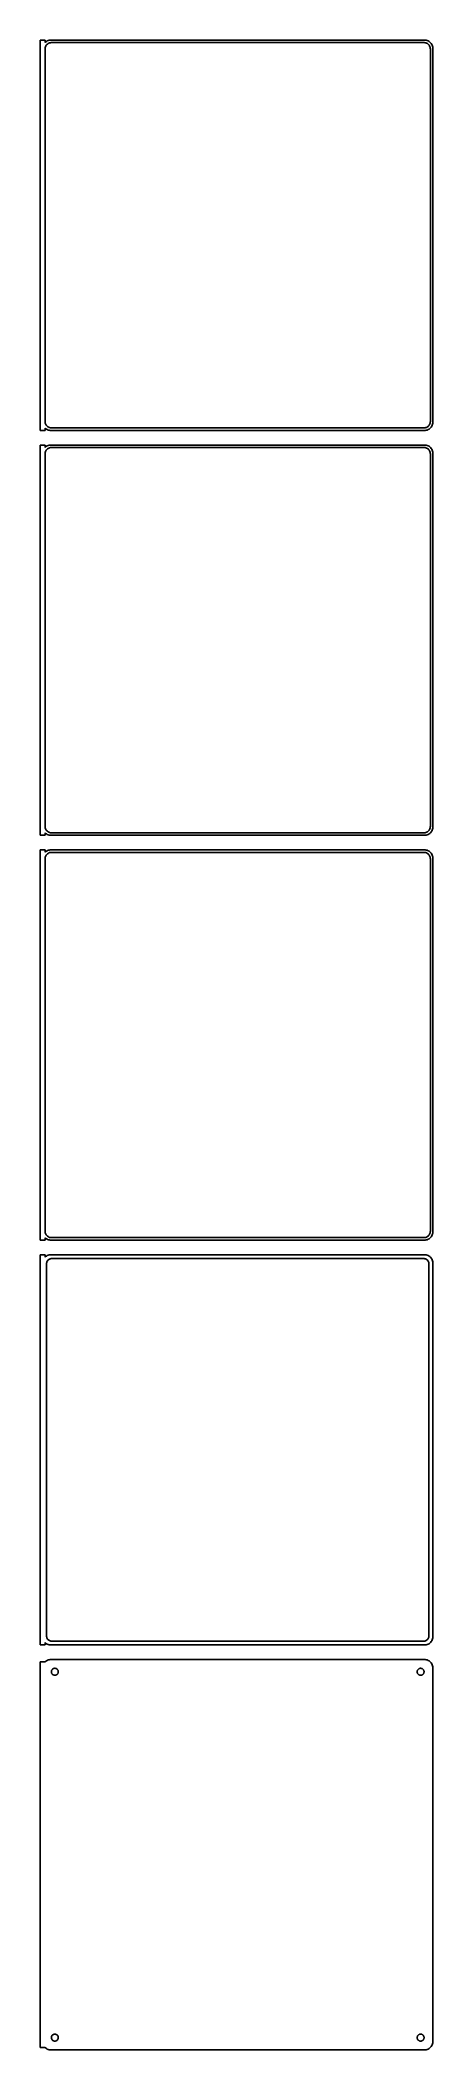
# Model space of a CAD drawing. Header units: metres. Extents: x -122 to 120, y 1125 to 2361.
import ezdxf

# ---------------------------------------------------------------- set-up
doc = ezdxf.new("R2010")
doc.units = ezdxf.units.M

msp = doc.modelspace()

# ---------------------------------------------------------------- linework, layer by layer
for p, q in [((-118.5, 2360.99), (-121.5, 2360.99)), ((-121.5, 2360.99), (-121.5, 2121.01)), ((-118.5, 2359.56), (-118.5, 2360.99)), ((-116.545, 2360.76), (-117.129, 2360.52)), ((-115.937, 2360.91), (-116.545, 2360.76)), ((-115.314, 2360.99), (-115.937, 2360.91)), ((115.314, 2360.99), (-115.314, 2360.99)), ((115.937, 2360.91), (115.314, 2360.99)), ((116.545, 2360.76), (115.937, 2360.91)), ((117.129, 2360.52), (116.545, 2360.76)), ((-118.187, 2359.85), (-118.5, 2359.56)), ((-118.5, 2355.5), (-118.468, 2356)), ((-118.5, 2126.5), (-118.5, 2355.5)), ((-118.468, 2356), (-118.374, 2356.49)), ((-118.374, 2356.49), (-118.219, 2356.97)), ((-118.219, 2356.97), (-118.005, 2357.43)), ((-117.679, 2360.22), (-118.187, 2359.85)), ((-118.005, 2357.43), (-117.736, 2357.85)), ((-117.736, 2357.85), (-117.416, 2358.24)), ((-117.129, 2360.52), (-117.679, 2360.22)), ((-117.416, 2358.24), (-117.05, 2358.58)), ((-117.05, 2358.58), (-116.643, 2358.88)), ((-116.643, 2358.88), (-116.203, 2359.12)), ((-116.203, 2359.12), (-115.736, 2359.3)), ((-115.736, 2359.3), (-115.25, 2359.43)), ((-115.25, 2359.43), (-114.751, 2359.49)), ((-114.751, 2359.49), (114.751, 2359.49)), ((114.751, 2359.49), (115.25, 2359.43)), ((115.25, 2359.43), (115.736, 2359.3)), ((115.736, 2359.3), (116.203, 2359.12)), ((116.203, 2359.12), (116.643, 2358.88)), ((116.643, 2358.88), (117.05, 2358.58)), ((117.05, 2358.58), (117.416, 2358.24)), ((117.679, 2360.22), (117.129, 2360.52)), ((117.416, 2358.24), (117.736, 2357.85)), ((118.187, 2359.85), (117.679, 2360.22)), ((117.736, 2357.85), (118.005, 2357.43)), ((118.005, 2357.43), (118.219, 2356.97)), ((118.645, 2359.42), (118.187, 2359.85)), ((118.219, 2356.97), (118.374, 2356.49)), ((118.374, 2356.49), (118.468, 2356)), ((118.468, 2356), (118.5, 2355.5)), ((118.5, 2355.5), (118.5, 2126.5)), ((119.045, 2358.94), (118.645, 2359.42)), ((119.382, 2358.41), (119.045, 2358.94)), ((119.649, 2357.84), (119.382, 2358.41)), ((119.843, 2357.24), (119.649, 2357.84)), ((119.961, 2356.63), (119.843, 2357.24)), ((120, 2356), (119.961, 2356.63)), ((120, 2126), (120, 2356)), ((-118.468, 2126), (-118.5, 2126.5)), ((-118.374, 2125.51), (-118.468, 2126)), ((118.468, 2126), (118.374, 2125.51)), ((118.5, 2126.5), (118.468, 2126)), ((119.961, 2125.37), (120, 2126)), ((-121.5, 2121.01), (-118.5, 2121.01)), ((-118.5, 2122.44), (-118.187, 2122.15)), ((-118.5, 2121.01), (-118.5, 2122.44)), ((-118.219, 2125.03), (-118.374, 2125.51)), ((-118.005, 2124.57), (-118.219, 2125.03)), ((-118.187, 2122.15), (-117.679, 2121.78)), ((-117.736, 2124.15), (-118.005, 2124.57)), ((-117.416, 2123.76), (-117.736, 2124.15)), ((-117.679, 2121.78), (-117.129, 2121.48)), ((-117.05, 2123.42), (-117.416, 2123.76)), ((-117.129, 2121.48), (-116.545, 2121.24)), ((-116.643, 2123.12), (-117.05, 2123.42)), ((-116.203, 2122.88), (-116.643, 2123.12)), ((-116.545, 2121.24), (-115.937, 2121.09)), ((-115.736, 2122.7), (-116.203, 2122.88)), ((-115.937, 2121.09), (-115.314, 2121.01)), ((-115.25, 2122.57), (-115.736, 2122.7)), ((-115.314, 2121.01), (115.314, 2121.01)), ((-114.751, 2122.51), (-115.25, 2122.57)), ((114.751, 2122.51), (-114.751, 2122.51)), ((115.25, 2122.57), (114.751, 2122.51)), ((115.736, 2122.7), (115.25, 2122.57)), ((115.314, 2121.01), (115.937, 2121.09)), ((116.203, 2122.88), (115.736, 2122.7)), ((115.937, 2121.09), (116.545, 2121.24)), ((116.643, 2123.12), (116.203, 2122.88)), ((116.545, 2121.24), (117.129, 2121.48)), ((117.05, 2123.42), (116.643, 2123.12)), ((117.416, 2123.76), (117.05, 2123.42)), ((117.129, 2121.48), (117.679, 2121.78)), ((117.736, 2124.15), (117.416, 2123.76)), ((117.679, 2121.78), (118.187, 2122.15)), ((118.005, 2124.57), (117.736, 2124.15)), ((118.219, 2125.03), (118.005, 2124.57)), ((118.187, 2122.15), (118.645, 2122.58)), ((118.374, 2125.51), (118.219, 2125.03)), ((118.645, 2122.58), (119.045, 2123.06)), ((119.045, 2123.06), (119.382, 2123.59)), ((119.382, 2123.59), (119.649, 2124.16)), ((119.649, 2124.16), (119.843, 2124.76)), ((119.843, 2124.76), (119.961, 2125.37)), ((-118.5, 2111.99), (-121.5, 2111.99)), ((-121.5, 2111.99), (-121.5, 1872.01)), ((-118.5, 2110.56), (-118.5, 2111.99)), ((-118.187, 2110.85), (-118.5, 2110.56)), ((-118.5, 2106.5), (-118.468, 2107)), ((-118.5, 1877.5), (-118.5, 2106.5)), ((-118.468, 2107), (-118.374, 2107.49)), ((-118.374, 2107.49), (-118.219, 2107.97)), ((-118.219, 2107.97), (-118.005, 2108.43)), ((-117.679, 2111.22), (-118.187, 2110.85)), ((-118.005, 2108.43), (-117.736, 2108.85)), ((-117.736, 2108.85), (-117.416, 2109.24)), ((-117.129, 2111.52), (-117.679, 2111.22)), ((-117.416, 2109.24), (-117.05, 2109.58)), ((-116.545, 2111.76), (-117.129, 2111.52)), ((-117.05, 2109.58), (-116.643, 2109.88)), ((-116.643, 2109.88), (-116.203, 2110.12)), ((-115.937, 2111.91), (-116.545, 2111.76)), ((-116.203, 2110.12), (-115.736, 2110.3)), ((-115.314, 2111.99), (-115.937, 2111.91)), ((-115.736, 2110.3), (-115.25, 2110.43)), ((115.314, 2111.99), (-115.314, 2111.99)), ((-115.25, 2110.43), (-114.751, 2110.49)), ((-114.751, 2110.49), (114.751, 2110.49)), ((114.751, 2110.49), (115.25, 2110.43)), ((115.25, 2110.43), (115.736, 2110.3)), ((115.937, 2111.91), (115.314, 2111.99)), ((115.736, 2110.3), (116.203, 2110.12)), ((116.545, 2111.76), (115.937, 2111.91)), ((116.203, 2110.12), (116.643, 2109.88)), ((117.129, 2111.52), (116.545, 2111.76)), ((116.643, 2109.88), (117.05, 2109.58)), ((117.05, 2109.58), (117.416, 2109.24)), ((117.679, 2111.22), (117.129, 2111.52)), ((117.416, 2109.24), (117.736, 2108.85)), ((118.187, 2110.85), (117.679, 2111.22)), ((117.736, 2108.85), (118.005, 2108.43)), ((118.005, 2108.43), (118.219, 2107.97)), ((118.645, 2110.42), (118.187, 2110.85)), ((118.219, 2107.97), (118.374, 2107.49)), ((118.374, 2107.49), (118.468, 2107)), ((118.468, 2107), (118.5, 2106.5)), ((118.5, 2106.5), (118.5, 1877.5)), ((119.045, 2109.94), (118.645, 2110.42)), ((119.382, 2109.41), (119.045, 2109.94)), ((119.649, 2108.84), (119.382, 2109.41)), ((119.843, 2108.24), (119.649, 2108.84)), ((119.961, 2107.63), (119.843, 2108.24)), ((120, 2107), (119.961, 2107.63)), ((120, 1877), (120, 2107)), ((-121.5, 1872.01), (-118.5, 1872.01)), ((-118.468, 1877), (-118.5, 1877.5)), ((-118.5, 1873.44), (-118.187, 1873.15)), ((-118.5, 1872.01), (-118.5, 1873.44)), ((-118.374, 1876.51), (-118.468, 1877)), ((-118.219, 1876.03), (-118.374, 1876.51)), ((-118.005, 1875.57), (-118.219, 1876.03)), ((-118.187, 1873.15), (-117.679, 1872.78)), ((-117.736, 1875.15), (-118.005, 1875.57)), ((-117.416, 1874.76), (-117.736, 1875.15)), ((-117.679, 1872.78), (-117.129, 1872.48)), ((-117.05, 1874.42), (-117.416, 1874.76)), ((-117.129, 1872.48), (-116.545, 1872.24)), ((-116.643, 1874.12), (-117.05, 1874.42)), ((-116.203, 1873.88), (-116.643, 1874.12)), ((-116.545, 1872.24), (-115.937, 1872.09)), ((-115.736, 1873.7), (-116.203, 1873.88)), ((-115.937, 1872.09), (-115.314, 1872.01)), ((-115.25, 1873.57), (-115.736, 1873.7)), ((-115.314, 1872.01), (115.314, 1872.01)), ((-114.751, 1873.51), (-115.25, 1873.57)), ((114.751, 1873.51), (-114.751, 1873.51)), ((115.25, 1873.57), (114.751, 1873.51)), ((115.736, 1873.7), (115.25, 1873.57)), ((115.314, 1872.01), (115.937, 1872.09)), ((116.203, 1873.88), (115.736, 1873.7)), ((115.937, 1872.09), (116.545, 1872.24)), ((116.643, 1874.12), (116.203, 1873.88)), ((116.545, 1872.24), (117.129, 1872.48)), ((117.05, 1874.42), (116.643, 1874.12)), ((117.416, 1874.76), (117.05, 1874.42)), ((117.129, 1872.48), (117.679, 1872.78)), ((117.736, 1875.15), (117.416, 1874.76)), ((117.679, 1872.78), (118.187, 1873.15)), ((118.005, 1875.57), (117.736, 1875.15)), ((118.219, 1876.03), (118.005, 1875.57)), ((118.187, 1873.15), (118.645, 1873.58)), ((118.374, 1876.51), (118.219, 1876.03)), ((118.468, 1877), (118.374, 1876.51)), ((118.5, 1877.5), (118.468, 1877)), ((118.645, 1873.58), (119.045, 1874.06)), ((119.045, 1874.06), (119.382, 1874.59)), ((119.382, 1874.59), (119.649, 1875.16)), ((119.649, 1875.16), (119.843, 1875.76)), ((119.843, 1875.76), (119.961, 1876.37)), ((119.961, 1876.37), (120, 1877)), ((-118.5, 1862.99), (-121.5, 1862.99)), ((-121.5, 1862.99), (-121.5, 1623.01)), ((-118.5, 1861.56), (-118.5, 1862.99)), ((-118.187, 1861.85), (-118.5, 1861.56)), ((-118.5, 1857.5), (-118.468, 1858)), ((-118.5, 1628.5), (-118.5, 1857.5)), ((-118.468, 1858), (-118.374, 1858.49)), ((-118.374, 1858.49), (-118.219, 1858.97)), ((-118.219, 1858.97), (-118.005, 1859.43)), ((-117.679, 1862.22), (-118.187, 1861.85)), ((-118.005, 1859.43), (-117.736, 1859.85)), ((-117.736, 1859.85), (-117.416, 1860.24)), ((-117.129, 1862.52), (-117.679, 1862.22)), ((-117.416, 1860.24), (-117.05, 1860.58)), ((-116.545, 1862.76), (-117.129, 1862.52)), ((-117.05, 1860.58), (-116.643, 1860.88)), ((-116.643, 1860.88), (-116.203, 1861.12)), ((-115.937, 1862.91), (-116.545, 1862.76)), ((-116.203, 1861.12), (-115.736, 1861.3)), ((-115.314, 1862.99), (-115.937, 1862.91)), ((-115.736, 1861.3), (-115.25, 1861.43)), ((115.314, 1862.99), (-115.314, 1862.99)), ((-115.25, 1861.43), (-114.751, 1861.49)), ((-114.751, 1861.49), (114.751, 1861.49)), ((114.751, 1861.49), (115.25, 1861.43)), ((115.25, 1861.43), (115.736, 1861.3)), ((115.937, 1862.91), (115.314, 1862.99)), ((115.736, 1861.3), (116.203, 1861.12)), ((116.545, 1862.76), (115.937, 1862.91)), ((116.203, 1861.12), (116.643, 1860.88)), ((117.129, 1862.52), (116.545, 1862.76)), ((116.643, 1860.88), (117.05, 1860.58)), ((117.05, 1860.58), (117.416, 1860.24)), ((117.679, 1862.22), (117.129, 1862.52)), ((117.416, 1860.24), (117.736, 1859.85)), ((118.187, 1861.85), (117.679, 1862.22)), ((117.736, 1859.85), (118.005, 1859.43)), ((118.005, 1859.43), (118.219, 1858.97)), ((118.645, 1861.42), (118.187, 1861.85)), ((118.219, 1858.97), (118.374, 1858.49)), ((118.374, 1858.49), (118.468, 1858)), ((118.468, 1858), (118.5, 1857.5)), ((118.5, 1857.5), (118.5, 1628.5)), ((119.045, 1860.94), (118.645, 1861.42)), ((119.382, 1860.41), (119.045, 1860.94)), ((119.649, 1859.84), (119.382, 1860.41)), ((119.843, 1859.24), (119.649, 1859.84)), ((119.961, 1858.63), (119.843, 1859.24)), ((120, 1858), (119.961, 1858.63)), ((120, 1628), (120, 1858)), ((-121.5, 1623.01), (-118.5, 1623.01)), ((-118.468, 1628), (-118.5, 1628.5)), ((-118.5, 1624.44), (-118.187, 1624.15)), ((-118.5, 1623.01), (-118.5, 1624.44)), ((-118.374, 1627.51), (-118.468, 1628)), ((-118.219, 1627.03), (-118.374, 1627.51)), ((-118.005, 1626.57), (-118.219, 1627.03)), ((-118.187, 1624.15), (-117.679, 1623.78)), ((-117.736, 1626.15), (-118.005, 1626.57)), ((-117.416, 1625.76), (-117.736, 1626.15)), ((-117.679, 1623.78), (-117.129, 1623.48)), ((-117.05, 1625.42), (-117.416, 1625.76)), ((-117.129, 1623.48), (-116.545, 1623.24)), ((-116.643, 1625.12), (-117.05, 1625.42)), ((-116.203, 1624.88), (-116.643, 1625.12)), ((-116.545, 1623.24), (-115.937, 1623.09)), ((-115.736, 1624.7), (-116.203, 1624.88)), ((-115.937, 1623.09), (-115.314, 1623.01)), ((-115.25, 1624.57), (-115.736, 1624.7)), ((-115.314, 1623.01), (115.314, 1623.01)), ((-114.751, 1624.51), (-115.25, 1624.57)), ((114.751, 1624.51), (-114.751, 1624.51)), ((115.25, 1624.57), (114.751, 1624.51)), ((115.736, 1624.7), (115.25, 1624.57)), ((115.314, 1623.01), (115.937, 1623.09)), ((116.203, 1624.88), (115.736, 1624.7)), ((115.937, 1623.09), (116.545, 1623.24)), ((116.643, 1625.12), (116.203, 1624.88)), ((116.545, 1623.24), (117.129, 1623.48)), ((117.05, 1625.42), (116.643, 1625.12)), ((117.416, 1625.76), (117.05, 1625.42)), ((117.129, 1623.48), (117.679, 1623.78)), ((117.736, 1626.15), (117.416, 1625.76)), ((117.679, 1623.78), (118.187, 1624.15)), ((118.005, 1626.57), (117.736, 1626.15)), ((118.219, 1627.03), (118.005, 1626.57)), ((118.187, 1624.15), (118.645, 1624.58)), ((118.374, 1627.51), (118.219, 1627.03)), ((118.468, 1628), (118.374, 1627.51)), ((118.5, 1628.5), (118.468, 1628)), ((118.645, 1624.58), (119.045, 1625.06)), ((119.045, 1625.06), (119.382, 1625.59)), ((119.382, 1625.59), (119.649, 1626.16)), ((119.649, 1626.16), (119.843, 1626.76)), ((119.843, 1626.76), (119.961, 1627.37)), ((119.961, 1627.37), (120, 1628)), ((-118.5, 1613.98), (-121.5, 1613.98)), ((-121.5, 1613.98), (-121.5, 1374.02)), ((-118.5, 1612.56), (-118.5, 1613.98)), ((-118.187, 1612.85), (-118.5, 1612.56)), ((-117.679, 1613.22), (-118.187, 1612.85)), ((-117.129, 1613.52), (-117.679, 1613.22)), ((-117.613, 1608.5), (-117.588, 1608.89)), ((-117.613, 1379.5), (-117.613, 1608.5)), ((-117.588, 1608.89), (-117.515, 1609.27)), ((-117.515, 1609.27), (-117.394, 1609.65)), ((-117.394, 1609.65), (-117.228, 1610)), ((-117.228, 1610), (-117.018, 1610.33)), ((-116.545, 1613.76), (-117.129, 1613.52)), ((-117.018, 1610.33), (-116.769, 1610.63)), ((-116.769, 1610.63), (-116.484, 1610.9)), ((-115.937, 1613.91), (-116.545, 1613.76)), ((-116.484, 1610.9), (-116.168, 1611.13)), ((-116.168, 1611.13), (-115.825, 1611.32)), ((-115.314, 1613.99), (-115.937, 1613.91)), ((-115.825, 1611.32), (-115.462, 1611.46)), ((-115.462, 1611.46), (-115.083, 1611.56)), ((115.314, 1613.99), (-115.314, 1613.99)), ((-115.083, 1611.56), (-114.695, 1611.61)), ((-114.695, 1611.61), (114.695, 1611.61)), ((114.695, 1611.61), (115.083, 1611.56)), ((115.083, 1611.56), (115.462, 1611.46)), ((115.937, 1613.91), (115.314, 1613.99)), ((115.462, 1611.46), (115.825, 1611.32)), ((115.825, 1611.32), (116.168, 1611.13)), ((116.545, 1613.76), (115.937, 1613.91)), ((116.168, 1611.13), (116.484, 1610.9)), ((116.484, 1610.9), (116.769, 1610.63)), ((117.129, 1613.52), (116.545, 1613.76)), ((116.769, 1610.63), (117.018, 1610.33)), ((117.018, 1610.33), (117.228, 1610)), ((117.679, 1613.22), (117.129, 1613.52)), ((117.228, 1610), (117.394, 1609.65)), ((117.394, 1609.65), (117.515, 1609.27)), ((117.515, 1609.27), (117.588, 1608.89)), ((117.588, 1608.89), (117.613, 1608.5)), ((117.613, 1608.5), (117.613, 1379.5)), ((118.187, 1612.85), (117.679, 1613.22)), ((118.645, 1612.42), (118.187, 1612.85)), ((119.045, 1611.94), (118.645, 1612.42)), ((119.382, 1611.41), (119.045, 1611.94)), ((119.649, 1610.84), (119.382, 1611.41)), ((119.843, 1610.24), (119.649, 1610.84)), ((119.961, 1609.63), (119.843, 1610.24)), ((120, 1609), (119.961, 1609.63)), ((120, 1379), (120, 1609)), ((-121.5, 1374.02), (-118.5, 1374.02)), ((-118.5, 1374.02), (-118.5, 1375.44)), ((-118.5, 1375.44), (-118.187, 1375.15)), ((-118.187, 1375.15), (-117.679, 1374.78)), ((-117.679, 1374.78), (-117.129, 1374.48)), ((-117.588, 1379.11), (-117.613, 1379.5)), ((-117.515, 1378.73), (-117.588, 1379.11)), ((-117.394, 1378.35), (-117.515, 1378.73)), ((-117.228, 1378), (-117.394, 1378.35)), ((-117.018, 1377.67), (-117.228, 1378)), ((-117.129, 1374.48), (-116.545, 1374.24)), ((-116.769, 1377.37), (-117.018, 1377.67)), ((-116.484, 1377.1), (-116.769, 1377.37)), ((-116.545, 1374.24), (-115.937, 1374.09)), ((-116.168, 1376.87), (-116.484, 1377.1)), ((-115.825, 1376.68), (-116.168, 1376.87)), ((-115.937, 1374.09), (-115.314, 1374.01)), ((-115.462, 1376.54), (-115.825, 1376.68)), ((-115.083, 1376.44), (-115.462, 1376.54)), ((-115.314, 1374.01), (115.314, 1374.01)), ((-114.695, 1376.39), (-115.083, 1376.44)), ((114.695, 1376.39), (-114.695, 1376.39)), ((115.083, 1376.44), (114.695, 1376.39)), ((115.462, 1376.54), (115.083, 1376.44)), ((115.314, 1374.01), (115.937, 1374.09)), ((115.825, 1376.68), (115.462, 1376.54)), ((116.168, 1376.87), (115.825, 1376.68)), ((115.937, 1374.09), (116.545, 1374.24)), ((116.484, 1377.1), (116.168, 1376.87)), ((116.769, 1377.37), (116.484, 1377.1)), ((116.545, 1374.24), (117.129, 1374.48)), ((117.018, 1377.67), (116.769, 1377.37)), ((117.228, 1378), (117.018, 1377.67)), ((117.129, 1374.48), (117.679, 1374.78)), ((117.394, 1378.35), (117.228, 1378)), ((117.515, 1378.73), (117.394, 1378.35)), ((117.588, 1379.11), (117.515, 1378.73)), ((117.613, 1379.5), (117.588, 1379.11)), ((117.679, 1374.78), (118.187, 1375.15)), ((118.187, 1375.15), (118.645, 1375.58)), ((118.645, 1375.58), (119.045, 1376.06)), ((119.045, 1376.06), (119.382, 1376.59)), ((119.382, 1376.59), (119.649, 1377.16)), ((119.649, 1377.16), (119.843, 1377.76)), ((119.843, 1377.76), (119.961, 1378.37)), ((119.961, 1378.37), (120, 1379)), ((-118.5, 1363.65), (-121.5, 1363.65)), ((-121.5, 1363.65), (-121.5, 1126.35)), ((-118.187, 1363.85), (-118.5, 1363.56)), ((-118.5, 1363.56), (-118.5, 1363.65)), ((-117.679, 1364.22), (-118.187, 1363.85)), ((-117.129, 1364.52), (-117.679, 1364.22)), ((-116.545, 1364.76), (-117.129, 1364.52)), ((-115.937, 1364.91), (-116.545, 1364.76)), ((-115.314, 1364.99), (-115.937, 1364.91)), ((115.314, 1364.99), (-115.314, 1364.99)), ((-113.16, 1359.53), (-112.9, 1359.6)), ((-112.9, 1359.6), (-112.634, 1359.63)), ((-112.634, 1359.63), (-112.366, 1359.63)), ((-112.366, 1359.63), (-112.1, 1359.6)), ((-112.1, 1359.6), (-111.84, 1359.53)), ((111.84, 1359.53), (112.1, 1359.6)), ((112.1, 1359.6), (112.366, 1359.63)), ((112.366, 1359.63), (112.634, 1359.63)), ((112.634, 1359.63), (112.9, 1359.6)), ((112.9, 1359.6), (113.16, 1359.53)), ((115.937, 1364.91), (115.314, 1364.99)), ((116.545, 1364.76), (115.937, 1364.91)), ((117.129, 1364.52), (116.545, 1364.76)), ((117.679, 1364.22), (117.129, 1364.52)), ((118.187, 1363.85), (117.679, 1364.22)), ((118.645, 1363.42), (118.187, 1363.85)), ((119.045, 1362.94), (118.645, 1363.42)), ((119.382, 1362.41), (119.045, 1362.94)), ((119.649, 1361.84), (119.382, 1362.41)), ((119.843, 1361.24), (119.649, 1361.84)), ((119.961, 1360.63), (119.843, 1361.24)), ((120, 1360), (119.961, 1360.63)), ((120, 1130), (120, 1360)), ((-114.635, 1357.5), (-114.618, 1357.77)), ((-114.618, 1357.23), (-114.635, 1357.5)), ((-114.618, 1357.77), (-114.568, 1358.03)), ((-114.568, 1356.97), (-114.618, 1357.23)), ((-114.568, 1358.03), (-114.485, 1358.29)), ((-114.485, 1356.71), (-114.568, 1356.97)), ((-114.485, 1358.29), (-114.371, 1358.53)), ((-114.371, 1356.47), (-114.485, 1356.71)), ((-114.371, 1358.53), (-114.227, 1358.76)), ((-114.227, 1356.24), (-114.371, 1356.47)), ((-114.227, 1358.76), (-114.057, 1358.96)), ((-114.057, 1356.04), (-114.227, 1356.24)), ((-114.057, 1358.96), (-113.861, 1359.15)), ((-113.861, 1355.85), (-114.057, 1356.04)), ((-113.861, 1359.15), (-113.644, 1359.3)), ((-113.644, 1355.7), (-113.861, 1355.85)), ((-113.644, 1359.3), (-113.409, 1359.43)), ((-113.409, 1355.57), (-113.644, 1355.7)), ((-113.409, 1359.43), (-113.16, 1359.53)), ((-113.16, 1355.47), (-113.409, 1355.57)), ((-112.9, 1355.4), (-113.16, 1355.47)), ((-112.634, 1355.37), (-112.9, 1355.4)), ((-112.366, 1355.37), (-112.634, 1355.37)), ((-112.1, 1355.4), (-112.366, 1355.37)), ((-111.84, 1355.47), (-112.1, 1355.4)), ((-111.84, 1359.53), (-111.591, 1359.43)), ((-111.591, 1355.57), (-111.84, 1355.47)), ((-111.591, 1359.43), (-111.356, 1359.3)), ((-111.356, 1355.7), (-111.591, 1355.57)), ((-111.356, 1359.3), (-111.139, 1359.15)), ((-111.139, 1355.85), (-111.356, 1355.7)), ((-111.139, 1359.15), (-110.943, 1358.96)), ((-110.943, 1356.04), (-111.139, 1355.85)), ((-110.943, 1358.96), (-110.773, 1358.76)), ((-110.773, 1356.24), (-110.943, 1356.04)), ((-110.773, 1358.76), (-110.629, 1358.53)), ((-110.629, 1356.47), (-110.773, 1356.24)), ((-110.629, 1358.53), (-110.515, 1358.29)), ((-110.515, 1356.71), (-110.629, 1356.47)), ((-110.515, 1358.29), (-110.432, 1358.03)), ((-110.432, 1356.97), (-110.515, 1356.71)), ((-110.432, 1358.03), (-110.382, 1357.77)), ((-110.382, 1357.23), (-110.432, 1356.97)), ((-110.382, 1357.77), (-110.365, 1357.5)), ((-110.365, 1357.5), (-110.382, 1357.23)), ((110.365, 1357.5), (110.382, 1357.77)), ((110.382, 1357.23), (110.365, 1357.5)), ((110.382, 1357.77), (110.432, 1358.03)), ((110.432, 1356.97), (110.382, 1357.23)), ((110.432, 1358.03), (110.515, 1358.29)), ((110.515, 1356.71), (110.432, 1356.97)), ((110.515, 1358.29), (110.629, 1358.53)), ((110.629, 1356.47), (110.515, 1356.71)), ((110.629, 1358.53), (110.773, 1358.76)), ((110.773, 1356.24), (110.629, 1356.47)), ((110.773, 1358.76), (110.943, 1358.96)), ((110.943, 1356.04), (110.773, 1356.24)), ((110.943, 1358.96), (111.139, 1359.15)), ((111.139, 1355.85), (110.943, 1356.04)), ((111.139, 1359.15), (111.356, 1359.3)), ((111.356, 1355.7), (111.139, 1355.85)), ((111.356, 1359.3), (111.591, 1359.43)), ((111.591, 1355.57), (111.356, 1355.7)), ((111.591, 1359.43), (111.84, 1359.53)), ((111.84, 1355.47), (111.591, 1355.57)), ((112.1, 1355.4), (111.84, 1355.47)), ((112.366, 1355.37), (112.1, 1355.4)), ((112.634, 1355.37), (112.366, 1355.37)), ((112.9, 1355.4), (112.634, 1355.37)), ((113.16, 1355.47), (112.9, 1355.4)), ((113.16, 1359.53), (113.409, 1359.43)), ((113.409, 1355.57), (113.16, 1355.47)), ((113.409, 1359.43), (113.644, 1359.3)), ((113.644, 1355.7), (113.409, 1355.57)), ((113.644, 1359.3), (113.861, 1359.15)), ((113.861, 1355.85), (113.644, 1355.7)), ((113.861, 1359.15), (114.057, 1358.96)), ((114.057, 1356.04), (113.861, 1355.85)), ((114.057, 1358.96), (114.227, 1358.76)), ((114.227, 1356.24), (114.057, 1356.04)), ((114.227, 1358.76), (114.371, 1358.53)), ((114.371, 1356.47), (114.227, 1356.24)), ((114.371, 1358.53), (114.485, 1358.29)), ((114.485, 1356.71), (114.371, 1356.47)), ((114.485, 1358.29), (114.568, 1358.03)), ((114.568, 1356.97), (114.485, 1356.71)), ((114.568, 1358.03), (114.618, 1357.77)), ((114.618, 1357.23), (114.568, 1356.97)), ((114.618, 1357.77), (114.635, 1357.5)), ((114.635, 1357.5), (114.618, 1357.23)), ((-121.5, 1126.35), (-118.5, 1126.35)), ((-118.5, 1126.35), (-118.5, 1126.44)), ((-118.5, 1126.44), (-118.187, 1126.15)), ((-118.187, 1126.15), (-117.679, 1125.78)), ((-117.679, 1125.78), (-117.129, 1125.48)), ((-117.129, 1125.48), (-116.545, 1125.24)), ((-116.545, 1125.24), (-115.937, 1125.09)), ((-115.937, 1125.09), (-115.314, 1125.01)), ((-115.314, 1125.01), (115.314, 1125.01)), ((-114.635, 1132.5), (-114.618, 1132.77)), ((-114.618, 1132.23), (-114.635, 1132.5)), ((-114.618, 1132.77), (-114.568, 1133.03)), ((-114.568, 1131.97), (-114.618, 1132.23)), ((-114.568, 1133.03), (-114.485, 1133.29)), ((-114.485, 1131.71), (-114.568, 1131.97)), ((-114.485, 1133.29), (-114.371, 1133.53)), ((-114.371, 1131.47), (-114.485, 1131.71)), ((-114.371, 1133.53), (-114.227, 1133.76)), ((-114.227, 1131.24), (-114.371, 1131.47)), ((-114.227, 1133.76), (-114.057, 1133.96)), ((-114.057, 1131.04), (-114.227, 1131.24)), ((-114.057, 1133.96), (-113.861, 1134.15)), ((-113.861, 1130.85), (-114.057, 1131.04)), ((-113.861, 1134.15), (-113.644, 1134.3)), ((-113.644, 1130.7), (-113.861, 1130.85)), ((-113.644, 1134.3), (-113.409, 1134.43)), ((-113.409, 1130.57), (-113.644, 1130.7)), ((-113.409, 1134.43), (-113.16, 1134.53)), ((-113.16, 1130.47), (-113.409, 1130.57)), ((-113.16, 1134.53), (-112.9, 1134.6)), ((-112.9, 1130.4), (-113.16, 1130.47)), ((-112.9, 1134.6), (-112.634, 1134.63)), ((-112.634, 1130.37), (-112.9, 1130.4)), ((-112.634, 1134.63), (-112.366, 1134.63)), ((-112.366, 1130.37), (-112.634, 1130.37)), ((-112.366, 1134.63), (-112.1, 1134.6)), ((-112.1, 1130.4), (-112.366, 1130.37)), ((-112.1, 1134.6), (-111.84, 1134.53)), ((-111.84, 1130.47), (-112.1, 1130.4)), ((-111.84, 1134.53), (-111.591, 1134.43)), ((-111.591, 1130.57), (-111.84, 1130.47)), ((-111.591, 1134.43), (-111.356, 1134.3)), ((-111.356, 1130.7), (-111.591, 1130.57)), ((-111.356, 1134.3), (-111.139, 1134.15)), ((-111.139, 1130.85), (-111.356, 1130.7)), ((-111.139, 1134.15), (-110.943, 1133.96)), ((-110.943, 1131.04), (-111.139, 1130.85)), ((-110.943, 1133.96), (-110.773, 1133.76)), ((-110.773, 1131.24), (-110.943, 1131.04)), ((-110.773, 1133.76), (-110.629, 1133.53)), ((-110.629, 1131.47), (-110.773, 1131.24)), ((-110.629, 1133.53), (-110.515, 1133.29)), ((-110.515, 1131.71), (-110.629, 1131.47)), ((-110.515, 1133.29), (-110.432, 1133.03)), ((-110.432, 1131.97), (-110.515, 1131.71)), ((-110.432, 1133.03), (-110.382, 1132.77)), ((-110.382, 1132.23), (-110.432, 1131.97)), ((-110.382, 1132.77), (-110.365, 1132.5)), ((-110.365, 1132.5), (-110.382, 1132.23)), ((110.365, 1132.5), (110.382, 1132.77)), ((110.382, 1132.23), (110.365, 1132.5)), ((110.382, 1132.77), (110.432, 1133.03)), ((110.432, 1131.97), (110.382, 1132.23)), ((110.432, 1133.03), (110.515, 1133.29)), ((110.515, 1131.71), (110.432, 1131.97)), ((110.515, 1133.29), (110.629, 1133.53)), ((110.629, 1131.47), (110.515, 1131.71)), ((110.629, 1133.53), (110.773, 1133.76)), ((110.773, 1131.24), (110.629, 1131.47)), ((110.773, 1133.76), (110.943, 1133.96)), ((110.943, 1131.04), (110.773, 1131.24)), ((110.943, 1133.96), (111.139, 1134.15)), ((111.139, 1130.85), (110.943, 1131.04)), ((111.139, 1134.15), (111.356, 1134.3)), ((111.356, 1130.7), (111.139, 1130.85)), ((111.356, 1134.3), (111.591, 1134.43)), ((111.591, 1130.57), (111.356, 1130.7)), ((111.591, 1134.43), (111.84, 1134.53)), ((111.84, 1130.47), (111.591, 1130.57)), ((111.84, 1134.53), (112.1, 1134.6)), ((112.1, 1130.4), (111.84, 1130.47)), ((112.1, 1134.6), (112.366, 1134.63)), ((112.366, 1130.37), (112.1, 1130.4)), ((112.366, 1134.63), (112.634, 1134.63)), ((112.634, 1130.37), (112.366, 1130.37)), ((112.634, 1134.63), (112.9, 1134.6)), ((112.9, 1130.4), (112.634, 1130.37)), ((112.9, 1134.6), (113.16, 1134.53)), ((113.16, 1130.47), (112.9, 1130.4)), ((113.16, 1134.53), (113.409, 1134.43)), ((113.409, 1130.57), (113.16, 1130.47)), ((113.409, 1134.43), (113.644, 1134.3)), ((113.644, 1130.7), (113.409, 1130.57)), ((113.644, 1134.3), (113.861, 1134.15)), ((113.861, 1130.85), (113.644, 1130.7)), ((113.861, 1134.15), (114.057, 1133.96)), ((114.057, 1131.04), (113.861, 1130.85)), ((114.057, 1133.96), (114.227, 1133.76)), ((114.227, 1131.24), (114.057, 1131.04)), ((114.227, 1133.76), (114.371, 1133.53)), ((114.371, 1131.47), (114.227, 1131.24)), ((114.371, 1133.53), (114.485, 1133.29)), ((114.485, 1131.71), (114.371, 1131.47)), ((114.485, 1133.29), (114.568, 1133.03)), ((114.568, 1131.97), (114.485, 1131.71)), ((114.568, 1133.03), (114.618, 1132.77)), ((114.618, 1132.23), (114.568, 1131.97)), ((114.618, 1132.77), (114.635, 1132.5)), ((114.635, 1132.5), (114.618, 1132.23)), ((115.314, 1125.01), (115.937, 1125.09)), ((115.937, 1125.09), (116.545, 1125.24)), ((116.545, 1125.24), (117.129, 1125.48)), ((117.129, 1125.48), (117.679, 1125.78)), ((117.679, 1125.78), (118.187, 1126.15)), ((118.187, 1126.15), (118.645, 1126.58)), ((118.645, 1126.58), (119.045, 1127.06)), ((119.045, 1127.06), (119.382, 1127.59)), ((119.382, 1127.59), (119.649, 1128.16)), ((119.649, 1128.16), (119.843, 1128.76)), ((119.843, 1128.76), (119.961, 1129.37)), ((119.961, 1129.37), (120, 1130))]:
    msp.add_line(p, q)

doc.saveas('drawing.dxf')
